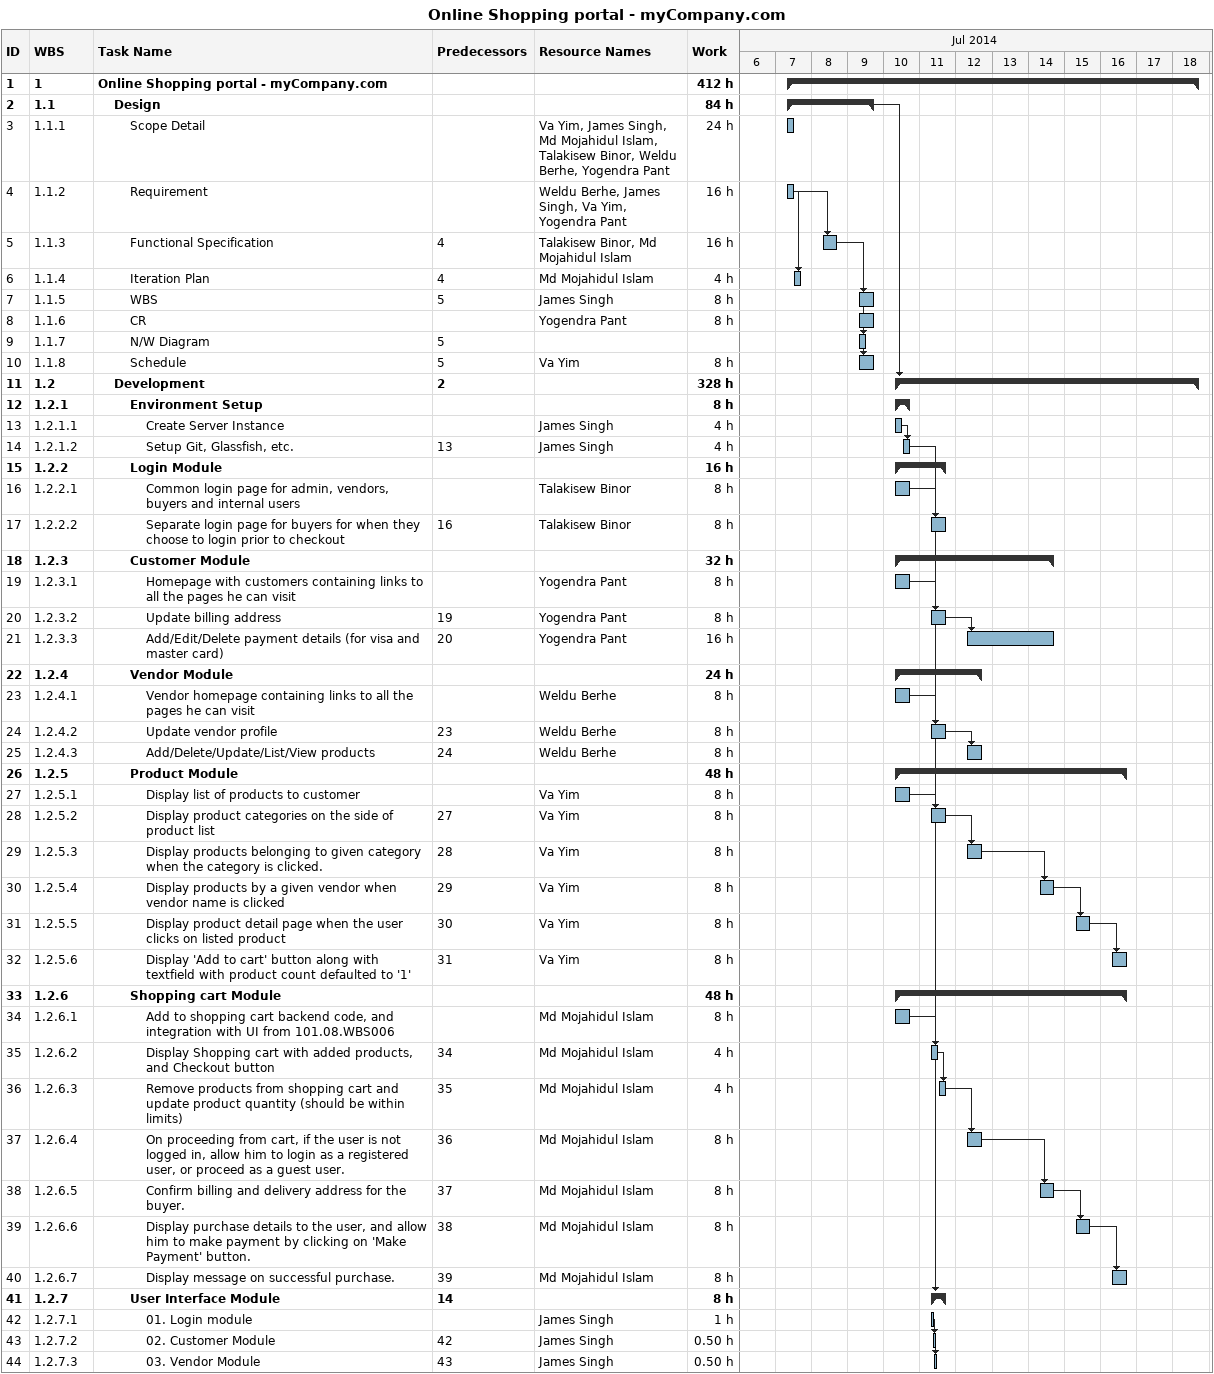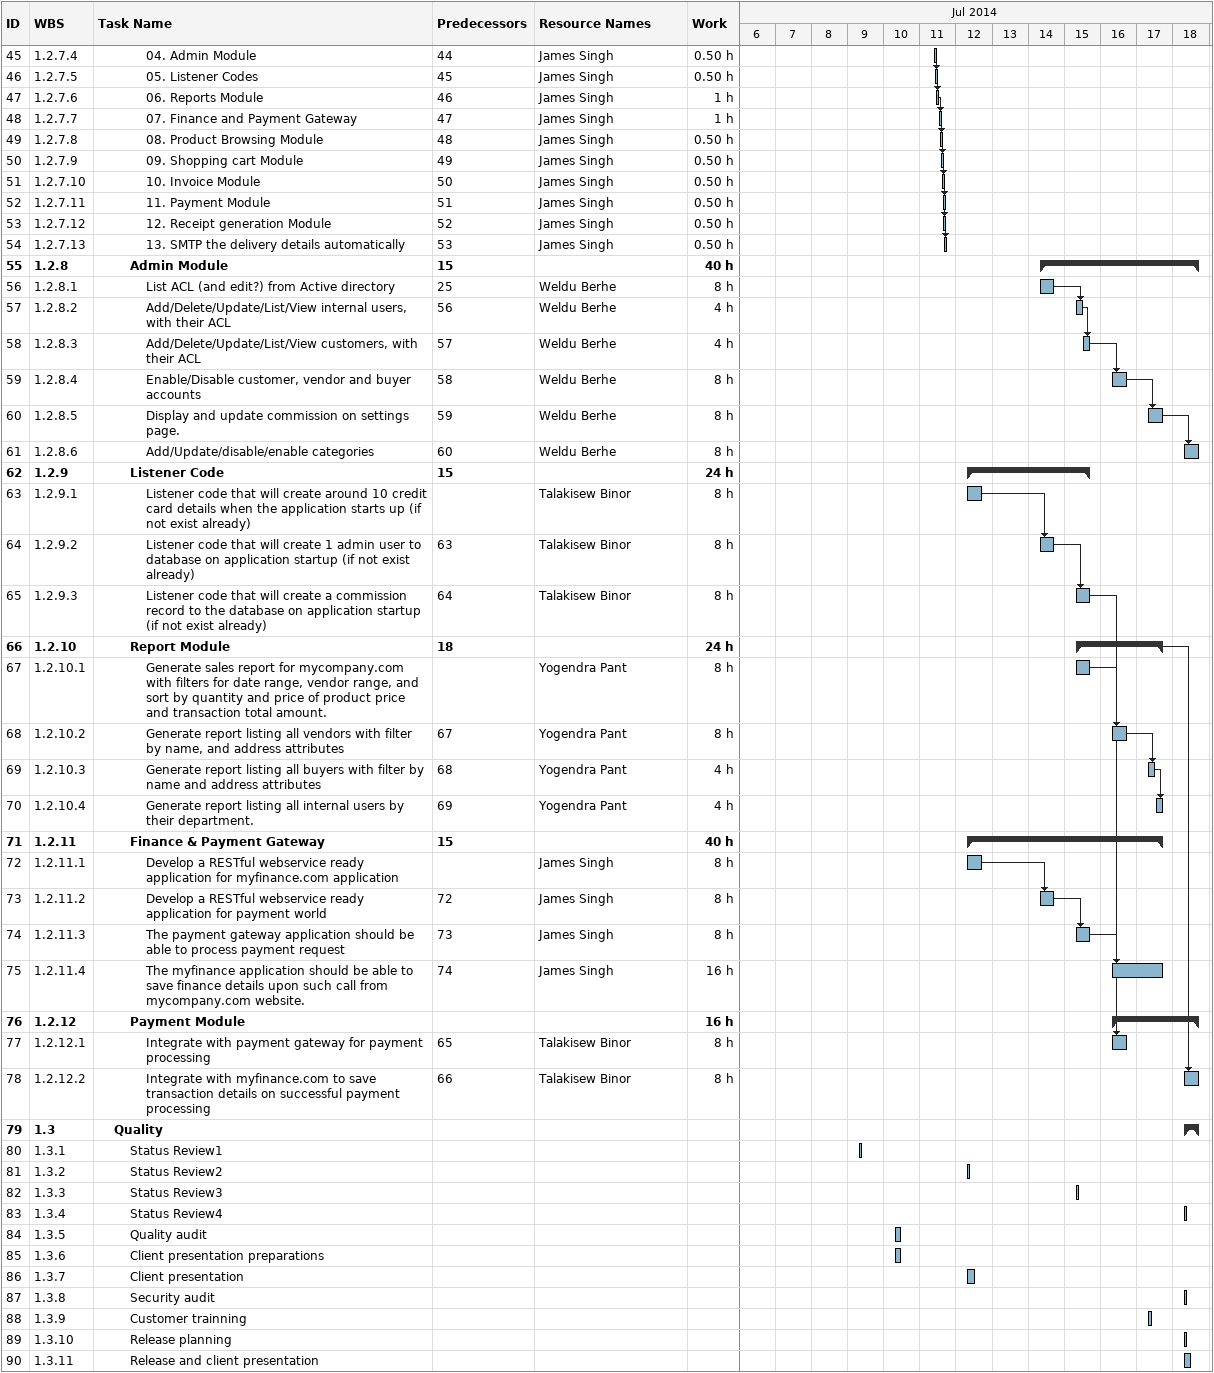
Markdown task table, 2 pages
Online Shopping portal - myCompany.com

| ID | WBS | Task | Start | Finish | Predecessors | Resources | Work (h) |
|---|---|---|---|---|---|---|---|
| 1 | 1 | **Online Shopping portal - myCompany.com** | 2014-07-07 | 2014-07-18 |  |  | 412 |
| 2 | 1.1 | **Design** | 2014-07-07 | 2014-07-09 |  |  | 84 |
| 3 | 1.1.1 | Scope Detail | 2014-07-07 | 2014-07-07 |  | Va Yim, James Singh, Md Mojahidul Islam, Talakisew Binor, Weldu Berhe, Yogendra Pant | 24 |
| 4 | 1.1.2 | Requirement | 2014-07-07 | 2014-07-07 |  | Weldu Berhe, James Singh, Va Yim, Yogendra Pant | 16 |
| 5 | 1.1.3 | Functional Specification | 2014-07-08 | 2014-07-08 | 4 | Talakisew Binor, Md Mojahidul Islam | 16 |
| 6 | 1.1.4 | Iteration Plan | 2014-07-07 | 2014-07-07 | 4 | Md Mojahidul Islam | 4 |
| 7 | 1.1.5 | WBS | 2014-07-09 | 2014-07-09 | 5 | James Singh | 8 |
| 8 | 1.1.6 | CR | 2014-07-09 | 2014-07-09 |  | Yogendra Pant | 8 |
| 9 | 1.1.7 | N/W Diagram | 2014-07-09 | 2014-07-09 | 5 |  |  |
| 10 | 1.1.8 | Schedule | 2014-07-09 | 2014-07-09 | 5 | Va Yim | 8 |
| 11 | 1.2 | **Development** | 2014-07-10 | 2014-07-18 | 2 |  | 328 |
| 12 | 1.2.1 | **Environment Setup** | 2014-07-10 | 2014-07-10 |  |  | 8 |
| 13 | 1.2.1.1 | Create Server Instance | 2014-07-10 | 2014-07-10 |  | James Singh | 4 |
| 14 | 1.2.1.2 | Setup Git, Glassfish, etc. | 2014-07-10 | 2014-07-10 | 13 | James Singh | 4 |
| 15 | 1.2.2 | **Login Module** | 2014-07-10 | 2014-07-11 |  |  | 16 |
| 16 | 1.2.2.1 | Common login page for admin, vendors, buyers and internal users | 2014-07-10 | 2014-07-10 |  | Talakisew Binor | 8 |
| 17 | 1.2.2.2 | Separate login page for buyers for when they choose to login prior to checkout | 2014-07-11 | 2014-07-11 | 16 | Talakisew Binor | 8 |
| 18 | 1.2.3 | **Customer Module** | 2014-07-10 | 2014-07-14 |  |  | 32 |
| 19 | 1.2.3.1 | Homepage with customers containing links to all the pages he can visit | 2014-07-10 | 2014-07-10 |  | Yogendra Pant | 8 |
| 20 | 1.2.3.2 | Update billing address | 2014-07-11 | 2014-07-11 | 19 | Yogendra Pant | 8 |
| 21 | 1.2.3.3 | Add/Edit/Delete payment details (for visa and master card) | 2014-07-12 | 2014-07-14 | 20 | Yogendra Pant | 16 |
| 22 | 1.2.4 | **Vendor Module** | 2014-07-10 | 2014-07-12 |  |  | 24 |
| 23 | 1.2.4.1 | Vendor homepage containing links to all the pages he can visit | 2014-07-10 | 2014-07-10 |  | Weldu Berhe | 8 |
| 24 | 1.2.4.2 | Update vendor profile | 2014-07-11 | 2014-07-11 | 23 | Weldu Berhe | 8 |
| 25 | 1.2.4.3 | Add/Delete/Update/List/View products | 2014-07-12 | 2014-07-12 | 24 | Weldu Berhe | 8 |
| 26 | 1.2.5 | **Product Module** | 2014-07-10 | 2014-07-16 |  |  | 48 |
| 27 | 1.2.5.1 | Display list of products to customer | 2014-07-10 | 2014-07-10 |  | Va Yim | 8 |
| 28 | 1.2.5.2 | Display product categories on the side of product list | 2014-07-11 | 2014-07-11 | 27 | Va Yim | 8 |
| 29 | 1.2.5.3 | Display products belonging to given category when the category is clicked. | 2014-07-12 | 2014-07-12 | 28 | Va Yim | 8 |
| 30 | 1.2.5.4 | Display products by a given vendor when vendor name is clicked | 2014-07-14 | 2014-07-14 | 29 | Va Yim | 8 |
| 31 | 1.2.5.5 | Display product detail page when the user clicks on listed product | 2014-07-15 | 2014-07-15 | 30 | Va Yim | 8 |
| 32 | 1.2.5.6 | Display 'Add to cart' button along with textfield with product count defaulted to '1' | 2014-07-16 | 2014-07-16 | 31 | Va Yim | 8 |
| 33 | 1.2.6 | **Shopping cart Module** | 2014-07-10 | 2014-07-16 |  |  | 48 |
| 34 | 1.2.6.1 | Add to shopping cart backend code, and integration with UI from 101.08.WBS006 | 2014-07-10 | 2014-07-10 |  | Md Mojahidul Islam | 8 |
| 35 | 1.2.6.2 | Display Shopping cart with added products, and Checkout button | 2014-07-11 | 2014-07-11 | 34 | Md Mojahidul Islam | 4 |
| 36 | 1.2.6.3 | Remove products from shopping cart and update product quantity (should be within limits) | 2014-07-11 | 2014-07-11 | 35 | Md Mojahidul Islam | 4 |
| 37 | 1.2.6.4 | On proceeding from cart, if the user is not logged in, allow him to login as a registered user, or proceed as a guest user. | 2014-07-12 | 2014-07-12 | 36 | Md Mojahidul Islam | 8 |
| 38 | 1.2.6.5 | Confirm billing and delivery address for the buyer. | 2014-07-14 | 2014-07-14 | 37 | Md Mojahidul Islam | 8 |
| 39 | 1.2.6.6 | Display purchase details to the user, and allow him to make payment by clicking on 'Make Payment' button. | 2014-07-15 | 2014-07-15 | 38 | Md Mojahidul Islam | 8 |
| 40 | 1.2.6.7 | Display message on successful purchase. | 2014-07-16 | 2014-07-16 | 39 | Md Mojahidul Islam | 8 |
| 41 | 1.2.7 | **User Interface Module** | 2014-07-11 | 2014-07-11 | 14 |  | 8 |
| 42 | 1.2.7.1 | 01. Login module | 2014-07-11 | 2014-07-11 |  | James Singh | 1 |
| 43 | 1.2.7.2 | 02. Customer Module | 2014-07-11 | 2014-07-11 | 42 | James Singh | 0.50 |
| 44 | 1.2.7.3 | 03. Vendor Module | 2014-07-11 | 2014-07-11 | 43 | James Singh | 0.50 |
| 45 | 1.2.7.4 | 04. Admin Module | 2014-07-11 | 2014-07-11 | 44 | James Singh | 0.50 |
| 46 | 1.2.7.5 | 05. Listener Codes | 2014-07-11 | 2014-07-11 | 45 | James Singh | 0.50 |
| 47 | 1.2.7.6 | 06. Reports Module | 2014-07-11 | 2014-07-11 | 46 | James Singh | 1 |
| 48 | 1.2.7.7 | 07. Finance and Payment Gateway | 2014-07-11 | 2014-07-11 | 47 | James Singh | 1 |
| 49 | 1.2.7.8 | 08. Product Browsing Module | 2014-07-11 | 2014-07-11 | 48 | James Singh | 0.50 |
| 50 | 1.2.7.9 | 09. Shopping cart Module | 2014-07-11 | 2014-07-11 | 49 | James Singh | 0.50 |
| 51 | 1.2.7.10 | 10. Invoice Module | 2014-07-11 | 2014-07-11 | 50 | James Singh | 0.50 |
| 52 | 1.2.7.11 | 11. Payment Module | 2014-07-11 | 2014-07-11 | 51 | James Singh | 0.50 |
| 53 | 1.2.7.12 | 12. Receipt generation Module | 2014-07-11 | 2014-07-11 | 52 | James Singh | 0.50 |
| 54 | 1.2.7.13 | 13. SMTP the delivery details automatically | 2014-07-11 | 2014-07-11 | 53 | James Singh | 0.50 |
| 55 | 1.2.8 | **Admin Module** | 2014-07-14 | 2014-07-18 | 15 |  | 40 |
| 56 | 1.2.8.1 | List ACL (and edit?) from Active directory | 2014-07-14 | 2014-07-14 | 25 | Weldu Berhe | 8 |
| 57 | 1.2.8.2 | Add/Delete/Update/List/View internal users, with their ACL | 2014-07-15 | 2014-07-15 | 56 | Weldu Berhe | 4 |
| 58 | 1.2.8.3 | Add/Delete/Update/List/View customers, with their ACL | 2014-07-15 | 2014-07-15 | 57 | Weldu Berhe | 4 |
| 59 | 1.2.8.4 | Enable/Disable customer, vendor and buyer accounts | 2014-07-16 | 2014-07-16 | 58 | Weldu Berhe | 8 |
| 60 | 1.2.8.5 | Display and update commission on settings page. | 2014-07-17 | 2014-07-17 | 59 | Weldu Berhe | 8 |
| 61 | 1.2.8.6 | Add/Update/disable/enable categories | 2014-07-18 | 2014-07-18 | 60 | Weldu Berhe | 8 |
| 62 | 1.2.9 | **Listener Code** | 2014-07-12 | 2014-07-15 | 15 |  | 24 |
| 63 | 1.2.9.1 | Listener code that will create around 10 credit card details when the application starts up (if not exist already) | 2014-07-12 | 2014-07-12 |  | Talakisew Binor | 8 |
| 64 | 1.2.9.2 | Listener code that will create 1 admin user to database on application startup (if not exist already) | 2014-07-14 | 2014-07-14 | 63 | Talakisew Binor | 8 |
| 65 | 1.2.9.3 | Listener code that will create a commission record to the database on application startup (if not exist already) | 2014-07-15 | 2014-07-15 | 64 | Talakisew Binor | 8 |
| 66 | 1.2.10 | **Report Module** | 2014-07-15 | 2014-07-17 | 18 |  | 24 |
| 67 | 1.2.10.1 | Generate sales report for mycompany.com with filters for date range, vendor range, and sort by quantity and price of product price and transaction total amount. | 2014-07-15 | 2014-07-15 |  | Yogendra Pant | 8 |
| 68 | 1.2.10.2 | Generate report listing all vendors with filter by name, and address attributes | 2014-07-16 | 2014-07-16 | 67 | Yogendra Pant | 8 |
| 69 | 1.2.10.3 | Generate report listing all buyers with filter by name and address attributes | 2014-07-17 | 2014-07-17 | 68 | Yogendra Pant | 4 |
| 70 | 1.2.10.4 | Generate report listing all internal users by their department. | 2014-07-17 | 2014-07-17 | 69 | Yogendra Pant | 4 |
| 71 | 1.2.11 | **Finance & Payment Gateway** | 2014-07-12 | 2014-07-17 | 15 |  | 40 |
| 72 | 1.2.11.1 | Develop a RESTful webservice ready application for myfinance.com application | 2014-07-12 | 2014-07-12 |  | James Singh | 8 |
| 73 | 1.2.11.2 | Develop a RESTful webservice ready application for payment world | 2014-07-14 | 2014-07-14 | 72 | James Singh | 8 |
| 74 | 1.2.11.3 | The payment gateway application should be able to process payment request | 2014-07-15 | 2014-07-15 | 73 | James Singh | 8 |
| 75 | 1.2.11.4 | The myfinance application should be able to save finance details upon such call from mycompany.com website. | 2014-07-16 | 2014-07-17 | 74 | James Singh | 16 |
| 76 | 1.2.12 | **Payment Module** | 2014-07-16 | 2014-07-18 |  |  | 16 |
| 77 | 1.2.12.1 | Integrate with payment gateway for payment processing | 2014-07-16 | 2014-07-16 | 65 | Talakisew Binor | 8 |
| 78 | 1.2.12.2 | Integrate with myfinance.com to save transaction details on successful payment processing | 2014-07-18 | 2014-07-18 | 66 | Talakisew Binor | 8 |
| 79 | 1.3 | **Quality** | 2014-07-18 | 2014-07-18 |  |  |  |
| 80 | 1.3.1 | Status Review1 | 2014-07-09 | 2014-07-09 |  |  |  |
| 81 | 1.3.2 | Status Review2 | 2014-07-12 | 2014-07-12 |  |  |  |
| 82 | 1.3.3 | Status Review3 | 2014-07-15 | 2014-07-15 |  |  |  |
| 83 | 1.3.4 | Status Review4 | 2014-07-18 | 2014-07-18 |  |  |  |
| 84 | 1.3.5 | Quality audit | 2014-07-10 | 2014-07-10 |  |  |  |
| 85 | 1.3.6 | Client presentation preparations | 2014-07-10 | 2014-07-10 |  |  |  |
| 86 | 1.3.7 | Client presentation | 2014-07-12 | 2014-07-12 |  |  |  |
| 87 | 1.3.8 | Security audit | 2014-07-18 | 2014-07-18 |  |  |  |
| 88 | 1.3.9 | Customer trainning | 2014-07-17 | 2014-07-17 |  |  |  |
| 89 | 1.3.10 | Release planning | 2014-07-18 | 2014-07-18 |  |  |  |
| 90 | 1.3.11 | Release and client presentation | 2014-07-18 | 2014-07-18 |  |  |  |
